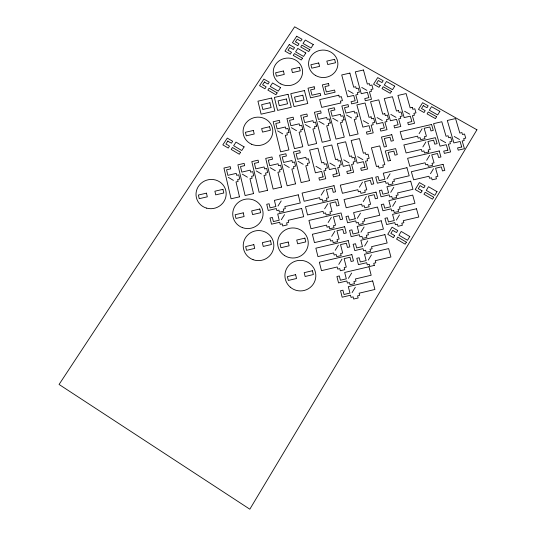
<?xml version="1.0" encoding="UTF-8"?>
<svg xmlns="http://www.w3.org/2000/svg" width="536" height="536" viewBox="0 0 536 536"><rect width="100%" height="100%" fill="white"/><g stroke="black" fill="none" stroke-linecap="round" stroke-linejoin="round"><path stroke-width="0.8" d="M430.475 173.738L433.497 168.719M368.286 260.081L371.448 254.861M352.105 292.576L355.314 287.276M396.379 220.061L399.474 214.943M348.454 278.331L351.656 273.065M392.633 206.313L395.722 201.221M426.649 160.291L429.671 155.313M390.711 192.337L393.799 187.285M422.857 146.938L425.865 141.993M364.607 246.058L367.763 240.872M338.786 264.362L341.981 259.136M419.085 133.685L422.093 128.767M360.956 232.135L364.098 226.989M335.208 250.319L338.397 245.133M357.324 218.313L360.467 213.194M387.012 178.776L390.094 173.758M363.207 201.61L366.329 196.538M359.388 187.185L362.503 182.146M331.657 236.376L334.839 231.224M328.132 222.534L331.308 217.415M324.628 208.785L327.804 203.7M321.158 195.138L324.32 190.079M281.32 219.72L284.549 214.614M277.99 206.012L281.212 200.933M454.206 136.479L459.513 139.494M404.553 111.24L409.772 114.208M361.713 87.422L366.865 90.356M440.398 139.675L445.697 142.697M390.824 114.396L396.044 117.371M348.072 90.551L353.211 93.485M377.089 117.558L382.295 120.54M363.341 120.721L368.54 123.709M346.457 115.039L351.623 118.014M332.709 118.201L337.874 121.176M318.954 121.364L324.106 124.345M305.185 124.526L310.324 127.514M357.653 156.646L362.892 159.688M291.403 127.695L296.535 130.684M343.764 159.855L348.996 162.904M277.608 130.864L282.727 133.859M329.861 163.071L335.08 166.126M315.952 166.294L321.158 169.349M298.009 161.242L303.188 164.291M284.093 164.458L289.266 167.513M270.171 167.681L275.33 170.736M256.228 170.897L261.38 173.959M242.279 174.126L247.418 177.188M228.309 177.349L233.441 180.418M476.926 129.792L249.823 509.2L59.074 384.459L294.646 26.8L476.926 129.792M406.375 242.172L405.162 244.188L396.586 239.116L397.799 237.106L406.375 242.172M409.779 236.497L407.507 240.275L398.938 235.217L401.209 231.445L409.779 236.497M433.684 197.215L432.498 199.184L423.976 194.233L425.162 192.263L433.684 197.215M437.014 191.654L434.797 195.359L426.274 190.414L428.498 186.722L437.014 191.654M394.67 235.666L393.458 237.676L387.756 234.306L392.057 227.197L397.752 230.56L396.54 232.564L395.273 231.813A1.91 1.843 22.8 0 1 394.007 231.07L392.741 230.319L390.871 233.421L392.138 234.172A1.916 1.849 23.3 0 1 393.404 234.915L394.67 235.666M422.053 190.863L420.867 192.826L415.199 189.536L419.407 182.575L425.068 185.858L423.882 187.821L422.623 187.091A1.896 1.802 20 0 1 421.363 186.361L420.11 185.63L418.274 188.665L419.534 189.396A1.896 1.809 20.3 0 1 420.793 190.126L422.053 190.863M436.612 116.721L435.453 118.617L427.092 113.88L428.251 111.984L436.612 116.721M439.868 111.381L437.698 114.939L429.343 110.208L431.52 106.657L439.868 111.381M423.299 105.626L421.504 108.547L422.737 109.244A1.856 1.742 13.8 0 1 423.969 109.947L425.202 110.644L424.043 112.54L418.489 109.384L422.609 102.698L428.157 105.833L426.998 107.723L425.765 107.026A1.849 1.735 13.7 0 1 424.532 106.322L423.299 105.626M391.434 91.428L390.262 93.304L382.027 88.634L383.2 86.765L391.434 91.428M394.724 86.162L392.526 89.673L384.299 85.01L386.496 81.512L394.724 86.162M380.192 85.445L379.019 87.314L373.552 84.212L377.713 77.606L383.173 80.702L382.007 82.564L380.788 81.874A1.829 1.715 8.2 0 1 379.575 81.184L378.362 80.501L376.547 83.375L377.759 84.065A1.836 1.722 8.1 0 1 378.979 84.755L380.192 85.445M277.146 92.882L275.926 94.751L267.879 90.095L269.099 88.226L277.146 92.882M280.576 87.623L278.291 91.127L270.245 86.477L272.536 82.98L280.576 87.623M240.577 152.318L239.324 154.241L231.21 149.43L232.463 147.507L240.577 152.318M244.108 146.904L241.756 150.509L233.642 145.712L235.994 142.114L244.108 146.904M302.458 58.163L301.259 59.998L293.239 55.429L294.438 53.593L302.458 58.163M305.828 52.99L303.584 56.441L295.564 51.878L297.815 48.441L305.828 52.99M309.929 49.721L308.736 51.55L300.723 47.001L301.915 45.178L309.929 49.721M313.285 44.575L311.048 48.006L303.034 43.463L305.279 40.039L313.285 44.575M264.469 81.975L262.58 84.849L263.766 85.532A1.822 1.715 -4.8 0 1 264.958 86.222L266.144 86.912L264.925 88.775L259.571 85.673L263.906 79.087L269.253 82.176L268.034 84.031L266.841 83.348A1.822 1.715 -4.3 0 1 265.655 82.658L264.469 81.975M289.226 44.622L284.971 51.094L290.298 54.136L291.504 52.3L290.318 51.63A1.809 1.688 -1.9 0 0 289.132 50.953L287.946 50.277L289.802 47.456L290.988 48.126A1.802 1.682 -1.6 0 0 292.167 48.803L293.353 49.473L294.552 47.644L289.226 44.622M227.834 141.062L225.891 144.017L227.09 144.727A1.849 1.769 -11.1 0 1 228.282 145.437L229.482 146.147L228.229 148.063L222.835 144.867L227.291 138.094L232.678 141.276L231.425 143.186L230.225 142.482A1.849 1.762 -10.3 0 1 229.026 141.772L227.834 141.062M296.696 36.24L292.462 42.692L297.788 45.714L298.981 43.892L297.795 43.215A1.802 1.682 -1.2 0 0 296.616 42.545L295.43 41.875L297.279 39.061L298.458 39.731A1.802 1.675 -0.9 0 0 299.644 40.401L300.823 41.071L302.016 39.255L296.696 36.24M368.956 266.747L344.682 272.456L346.31 278.834L340.4 280.228L339.322 275.966L336.923 276.536L338.544 282.921L346.852 280.965L347.402 283.102L349.479 282.613L350.021 284.743L354.464 283.698L353.914 281.561L355.991 281.072L355.442 278.941L371.18 275.236L368.956 266.747M374.302 265.4L369.88 266.446L369.324 264.328L367.254 264.811L366.704 262.7L358.43 264.643L356.788 258.305L359.174 257.749L360.272 261.963L366.148 260.583L364.493 254.258L388.654 248.59L390.918 257.005L375.254 260.684L375.81 262.801L373.746 263.283L374.302 265.4M372.667 280.918L348.306 286.66L349.954 293.085L344.025 294.485L342.933 290.197L340.534 290.76L342.162 297.199L350.497 295.229L351.047 297.38L353.137 296.884L353.686 299.034L358.142 297.983L357.592 295.832L359.676 295.343L359.12 293.192L374.912 289.467L372.667 280.918M355.207 218.802L349.392 220.162L348.32 216.035L345.955 216.584L347.569 222.782L355.75 220.872L356.293 222.943L358.343 222.467L358.885 224.537L363.261 223.512L362.718 221.442L364.761 220.966L364.212 218.896L379.716 215.278L377.505 207.037L353.593 212.611L355.207 218.802M393.679 210.44L391.642 210.916L391.079 208.859L382.925 210.762L381.263 204.591L383.615 204.049L384.727 208.156L390.523 206.802L388.848 200.645L412.687 195.084L414.965 203.285L399.514 206.889L400.077 208.946L398.04 209.422L398.603 211.486L394.241 212.504L393.679 210.44M329.117 226.695L327.067 227.17L326.538 225.1L310.994 228.731L308.924 220.443L341.064 212.953L342.665 219.144L340.306 219.693L339.241 215.559L333.425 216.919L335.543 225.194L333.499 225.669L334.029 227.746L329.647 228.765L329.117 226.695M253.823 244.65L245.649 246.56L246.52 250.332L254.701 248.416L253.823 244.65M270.506 240.758L262.345 242.661L263.23 246.426L271.404 244.517L270.506 240.758M416.492 208.765L392.573 214.353L394.262 220.557L388.439 221.917L387.327 217.777L384.962 218.333L386.637 224.544L394.824 222.628L395.387 224.705L397.431 224.222L398 226.299L402.375 225.274L401.806 223.204L403.856 222.721L403.286 220.651L418.79 217.02L416.492 208.765M344.628 226.735L312.374 234.272L314.458 242.614L330.062 238.962L330.591 241.046L332.648 240.57L333.184 242.661L337.58 241.629L337.044 239.538L339.1 239.056L336.963 230.728L342.799 229.361L343.871 233.522L346.243 232.966L344.628 226.735M288.207 242.038L280.04 243.947L280.951 247.712L289.118 245.803L288.207 242.038M304.87 238.145L296.716 240.048L297.641 243.806L305.801 241.897L304.87 238.145M381.197 220.785L357.197 226.4L358.832 232.631L352.99 233.998L351.911 229.837L349.539 230.393L351.16 236.637L359.375 234.714L359.924 236.798L361.974 236.322L362.524 238.406L366.912 237.374L366.363 235.291L368.42 234.808L367.87 232.725L383.421 229.086L381.197 220.785M348.219 240.61L315.851 248.195L317.955 256.597L333.606 252.925L334.142 255.022L336.206 254.54L336.742 256.644L341.157 255.612L340.615 253.508L342.678 253.025L340.528 244.63L346.383 243.257L347.462 247.451L349.841 246.888L348.219 240.61M384.915 234.641L360.835 240.282L362.477 246.56L356.621 247.934L355.529 243.739L353.15 244.302L354.785 250.587L363.026 248.657L363.576 250.754L365.639 250.272L366.188 252.376L370.597 251.337L370.041 249.24L372.098 248.758L371.548 246.661L387.153 242.996L384.915 234.641M351.837 254.593L319.356 262.218L321.473 270.673L337.184 266.982L337.72 269.099L339.791 268.616L340.333 270.734L344.755 269.695L344.219 267.571L346.283 267.089L344.119 258.633L349.995 257.26L351.08 261.474L353.472 260.918L351.837 254.593M295.611 274.68L287.383 276.616L288.308 280.442L296.542 278.506L295.611 274.68M312.414 270.734L304.193 272.663L305.131 276.489L313.359 274.553L312.414 270.734M390.349 160.478L388.017 161.021L385.27 151.005L395.628 148.606L397.29 154.603L394.965 155.145L393.86 151.139L388.144 152.465L390.349 160.478M428.787 151.956L424.492 152.954L423.922 150.951L421.912 151.42L421.343 149.417L406.107 152.948L403.869 144.961L435.379 137.672L437.101 143.641L434.783 144.177L433.637 140.198L427.942 141.511L430.22 149.49L428.217 149.959L428.787 151.956M323.094 176.92L318.907 177.892L319.483 180.15L325.767 178.689L323.764 170.884L325.855 170.394L325.352 168.451L327.442 167.969L326.37 163.815L324.28 164.297L323.784 162.354L321.694 162.837L317.928 148.177L309.614 150.093L315.396 172.82L321.674 171.366L323.094 176.92M337.05 173.684L332.863 174.656L333.446 176.914L339.73 175.453L337.693 167.654L339.784 167.172L339.275 165.229L341.358 164.746L340.273 160.592L338.189 161.075L337.68 159.138L335.596 159.621L331.777 144.975L323.469 146.898L329.339 169.59L335.603 168.137L337.05 173.684M350.986 170.455L346.805 171.419L347.395 173.677L353.673 172.224L351.609 164.431L353.7 163.949L353.184 162.006L355.268 161.524L354.169 157.383L352.085 157.859L351.569 155.929L349.485 156.405L345.62 141.785L337.318 143.702L343.261 166.368L349.526 164.914L350.986 170.455M364.909 167.225L360.735 168.19L361.338 170.441L367.602 168.987L365.512 161.209L367.596 160.726L367.08 158.79L369.163 158.308L368.044 154.167L365.961 154.649L365.445 152.72L363.361 153.196L359.442 138.59L351.147 140.506L357.17 163.145L363.428 161.691L364.909 167.225M239.485 196.846L231.063 198.802L223.948 168.043L230.219 166.596L230.741 168.833L226.56 169.798L227.84 175.332L236.222 173.396L236.678 175.346L238.768 174.863L239.746 179.031L237.649 179.52L238.111 181.47L236.014 181.959L239.485 196.846M253.521 193.59L245.099 195.546L237.884 164.827L244.148 163.38L244.677 165.617L240.496 166.582L241.803 172.11L250.171 170.173L250.634 172.123L252.724 171.641L253.722 175.801L251.625 176.284L252.088 178.24L249.99 178.722L253.521 193.59M267.544 190.34L259.129 192.29L251.806 161.611L258.064 160.17L258.6 162.401L254.426 163.366L255.746 168.887L264.107 166.957L264.576 168.9L266.667 168.418L267.678 172.572L265.581 173.061L266.057 175.004L263.96 175.493L267.544 190.34M281.547 187.098L273.146 189.041L265.709 158.401L271.966 156.961L272.509 159.192L268.342 160.157L269.682 165.671L278.037 163.741L278.512 165.678L280.596 165.195L281.621 169.349L279.531 169.832L280.006 171.781L277.916 172.264L281.547 187.098M295.544 183.848L287.149 185.798L279.604 155.199L285.856 153.758L286.405 155.989L282.238 156.948L283.598 162.455L291.946 160.525L292.428 162.462L294.512 161.979L295.55 166.126L293.46 166.609L293.949 168.559L291.859 169.041L295.544 183.848M309.52 180.612L301.138 182.555L293.487 151.996L299.731 150.556L300.287 152.78L296.127 153.745L297.507 159.239L305.842 157.316L306.331 159.252L308.414 158.77L309.466 162.911L307.383 163.393L307.872 165.336L305.788 165.818L309.52 180.612M439.212 150.964L407.601 158.294L409.846 166.334L425.142 162.783L425.711 164.8L427.728 164.331L428.298 166.348L432.612 165.343L432.036 163.333L434.046 162.864L431.748 154.83L437.47 153.504L438.622 157.51L440.947 156.974L439.212 150.964M378.496 166.08L376.48 166.549L371.415 147.842L379.723 145.919L384.828 164.612L382.811 165.075L383.361 167.091L379.046 168.09L378.496 166.08M447.875 150.181L443.721 151.145L444.371 153.383L450.602 151.936L448.351 144.211L450.428 143.728L449.865 141.799L451.935 141.323L450.736 137.209L448.666 137.692L448.103 135.769L446.032 136.251L441.811 121.739L433.557 123.649L440.056 146.134L446.28 144.686L447.875 150.181M461.717 146.971L457.563 147.936L458.22 150.167L464.451 148.72L462.173 141.008L464.243 140.526L463.673 138.603L465.744 138.121L464.531 134.02L462.461 134.496L461.891 132.58L459.828 133.055L455.553 118.57L447.305 120.473L453.885 142.924L460.102 141.484L461.717 146.971M406.945 167.694L383.267 173.195L384.922 179.265L379.16 180.605L378.068 176.552L375.729 177.094L377.371 183.178L385.471 181.295L386.027 183.325L388.051 182.85L388.607 184.887L392.935 183.875L392.379 181.845L394.409 181.376L393.853 179.346L409.196 175.781L406.945 167.694M334.015 185.677L302.09 193.087L304.126 201.255L319.57 197.663L320.093 199.707L322.123 199.238L322.645 201.281L327 200.27L326.478 198.226L328.508 197.75L326.417 189.597L332.193 188.25L333.245 192.324L335.59 191.781L334.015 185.677M298.257 194.816L274.392 200.364L275.879 206.501L270.077 207.847L269.092 203.754L266.734 204.296L268.214 210.454L276.382 208.551L276.877 210.608L278.921 210.132L279.417 212.182L283.785 211.171L283.283 209.114L285.326 208.638L284.824 206.588L300.287 202.99L298.257 194.816M372.152 177.751L340.3 185.148L342.417 193.288L357.827 189.71L358.363 191.747L360.393 191.272L360.936 193.315L365.277 192.303L364.735 190.267L366.765 189.791L364.594 181.664L370.356 180.324L371.448 184.384L373.786 183.835L372.152 177.751M443.071 164.344L411.353 171.714L413.618 179.815L428.961 176.25L429.537 178.274L431.56 177.805L432.137 179.835L436.458 178.823L435.882 176.8L437.899 176.331L435.587 168.237L441.322 166.904L442.488 170.944L444.82 170.401L443.071 164.344M243.237 212.852L235.13 214.735L235.987 218.44L244.101 216.551L243.237 212.852M259.793 209.007L251.692 210.889L252.563 214.588L260.67 212.698L259.793 209.007M410.703 181.188L386.945 186.716L388.613 192.826L382.831 194.173L381.733 190.092L379.388 190.635L381.042 196.766L389.17 194.87L389.726 196.913L391.756 196.444L392.318 198.488L396.66 197.476L396.104 195.426L398.134 194.957L397.571 192.913L412.968 189.322L410.703 181.188M337.526 199.265L305.493 206.722L307.55 214.943L323.041 211.331L323.563 213.395L325.607 212.919L326.136 214.976L330.504 213.958L329.975 211.901L332.019 211.425L329.908 203.211L335.704 201.858L336.762 205.958L339.114 205.409L337.526 199.265M301.647 208.457L277.708 214.031L279.202 220.216L273.38 221.576L272.389 217.449L270.023 217.998L271.511 224.189L279.705 222.279L280.207 224.35L282.258 223.874L282.76 225.944L287.142 224.919L286.633 222.849L288.683 222.373L288.18 220.309L303.698 216.691L301.647 208.457M376.017 192.116L344.052 199.553L346.182 207.754L361.646 204.149L362.189 206.206L364.225 205.73L364.768 207.787L369.13 206.769L368.58 204.712L370.617 204.236L368.433 196.049L374.215 194.702L375.314 198.789L377.666 198.24L376.017 192.116M288.958 132.499L286.887 132.975L287.363 134.884L285.293 135.36L288.917 149.913L280.596 151.835L273.172 121.766L279.37 120.345L279.913 122.536L275.779 123.488L277.119 128.895L285.393 126.992L285.869 128.895L287.939 128.419L288.958 132.499M302.76 129.323L300.689 129.799L301.172 131.709L299.101 132.184L302.78 146.717L294.465 148.633L286.934 118.61L293.125 117.183L293.681 119.374L289.547 120.325L290.907 125.726L299.175 123.823L299.658 125.726L301.728 125.25L302.76 129.323M316.548 126.154L314.478 126.63L314.967 128.533L312.903 129.009L316.629 143.521L308.321 145.437L300.689 115.448L306.873 114.034L307.43 116.218L303.309 117.163L304.683 122.563L312.944 120.66L313.433 122.563L315.496 122.087L316.548 126.154M330.317 122.985L328.253 123.461L328.749 125.364L326.685 125.839L330.464 140.332L322.163 142.248L314.424 112.299L320.602 110.878L321.171 113.062L317.051 114.007L318.444 119.394L326.699 117.498L327.195 119.401L329.258 118.925L330.317 122.985M344.078 119.816L342.015 120.292L342.517 122.195L340.454 122.67L344.286 137.142L335.992 139.059L328.153 109.15L334.323 107.729L334.9 109.914L330.779 110.858L332.193 116.238L340.44 114.342L340.943 116.238L343 115.763L344.078 119.816M357.827 116.654L355.763 117.129L356.279 119.026L354.216 119.501L358.095 133.96L349.814 135.869L341.861 106.001L348.032 104.587L348.614 106.764L344.501 107.703L345.934 113.083L354.169 111.186L354.678 113.083L356.735 112.607L357.827 116.654M371.059 116.861L368.996 117.337L365.09 102.999L356.875 104.882L362.879 127.106L369.076 125.679L370.55 131.106L366.416 132.064L367.013 134.268L373.224 132.841L371.14 125.203L373.203 124.727L372.688 122.824L374.751 122.349L373.639 118.282L371.575 118.758L371.059 116.861M384.794 113.699L382.731 114.175L378.778 99.85L370.564 101.74L376.647 123.937L382.838 122.51L384.332 127.93L380.198 128.881L380.808 131.086L387.012 129.658L384.902 122.034L386.965 121.558L386.443 119.655L388.5 119.18L387.374 115.119L385.317 115.595L384.794 113.699M398.516 110.543L396.452 111.019L392.453 96.715L384.245 98.597L390.402 120.761L396.593 119.34L398.107 124.754L393.973 125.705L394.59 127.91L400.787 126.476L398.657 118.865L400.714 118.389L400.184 116.486L402.241 116.017L401.102 111.964L399.045 112.433L398.516 110.543M412.218 107.388L410.167 107.863L406.107 93.579L397.913 95.462L404.151 117.598L410.328 116.171L411.862 121.578L407.735 122.53L408.358 124.734L414.549 123.3L412.392 115.696L414.449 115.22L413.913 113.324L415.97 112.855L414.817 108.808L412.76 109.277L412.218 107.388M431.574 124.473L400.171 131.722L402.389 139.655L417.578 136.144L418.14 138.127L420.144 137.665L420.706 139.655L424.988 138.663L424.425 136.673L426.422 136.211L424.157 128.292L429.839 126.978L430.978 130.931L433.282 130.402L431.574 124.473M391.769 134.683L381.451 137.069L384.178 147.011L386.496 146.475L384.305 138.516L390.007 137.203L391.106 141.176L393.417 140.64L391.769 134.683M206.474 193.161L198.4 195.024L199.218 198.689L207.298 196.819L206.474 193.161M222.949 189.342L214.889 191.211L215.72 194.87L223.793 193L222.949 189.342M349.874 73.097L341.72 74.96L347.583 96.835L353.733 95.421L355.18 100.761L351.073 101.706L351.656 103.877L357.82 102.463L355.783 94.952L357.834 94.483L357.324 92.607L359.375 92.138L358.289 88.139L356.239 88.608L355.737 86.745L353.693 87.207L349.874 73.097M363.455 69.995L355.308 71.858L361.251 93.7L367.395 92.293L368.855 97.626L364.755 98.564L365.344 100.734L371.502 99.328L369.445 91.824L371.488 91.348L370.979 89.479L373.023 89.01L371.924 85.016L369.88 85.485L369.364 83.623L367.321 84.092L363.455 69.995M314.15 86.792L308.012 88.199L310.505 97.84L320.763 95.495L320.193 93.331L311.992 95.207L310.619 89.887L314.712 88.949L314.15 86.792M328.468 83.522L322.337 84.922L324.863 94.55L335.107 92.205L334.538 90.048L326.344 91.924L324.943 86.611L329.037 85.673L328.468 83.522M271.631 98.061L257.937 101.19L261.106 114.175L274.847 111.026L271.631 98.061M288.04 94.303L274.365 97.431L277.594 110.396L291.316 107.254L288.04 94.303M304.441 90.557L290.78 93.679L294.056 106.624L307.765 103.481L304.441 90.557M269.93 102.751L261.642 104.654L262.814 109.458L271.122 107.555L269.93 102.751M286.365 98.993L278.084 100.889L279.283 105.686L287.577 103.783L286.365 98.993M302.786 95.234L294.512 97.13L295.725 101.92L304.013 100.018L302.786 95.234M338.812 95.227L319.664 99.616L321.694 107.401L340.876 102.999L340.38 101.116L342.43 100.647L341.358 96.634L339.308 97.103L338.812 95.227M253.367 130.462L245.428 132.285L246.279 135.836L254.225 134.013L253.367 130.462M269.575 126.737L261.648 128.56L262.513 132.104L270.445 130.281L269.575 126.737M283.403 71L275.591 72.782L276.455 76.226L284.274 74.444L283.403 71M299.363 67.362L291.557 69.144L292.435 72.588L300.247 70.806L299.363 67.362M318.699 62.96L310.9 64.735L311.791 68.172L319.597 66.39L318.699 62.96M334.618 59.328L326.826 61.104L327.737 64.534L335.536 62.759L334.618 59.328M315.396 75.382A14.666 13.735 1.8 0 0 337.874 64.394A14.666 13.735 1.8 0 0 316.394 51.617A14.666 13.735 1.8 0 0 315.396 75.382M280.891 83.958A14.673 13.775 -1.9 0 0 302.592 71.462A14.673 13.775 -1.9 0 0 280.295 60.106A14.673 13.775 -1.9 0 0 280.891 83.958M251.659 144.264A14.887 14.191 -6.1 0 0 272.764 129.953A14.887 14.191 -6.1 0 0 249.408 119.789A14.887 14.191 -6.1 0 0 251.659 144.264M242.46 227.639A15.202 14.787 -11 0 0 262.901 211.311A15.202 14.787 -11 0 0 238.353 202.367A15.202 14.787 -11 0 0 242.46 227.639M284.656 255.625A15.33 15.035 1.9 0 0 308.24 243.699A15.33 15.035 1.9 0 0 285.889 229.616A15.33 15.035 1.9 0 0 284.656 255.625M253.072 259.685A15.323 15.028 -10.7 0 0 273.648 243.103A15.323 15.028 -10.7 0 0 248.865 233.991A15.323 15.028 -10.7 0 0 253.072 259.685M290.284 287.182A15.464 15.276 9.4 0 0 315.563 278.553A15.464 15.276 9.4 0 0 295.282 261.193A15.464 15.276 9.4 0 0 290.284 287.182M206.574 208.122A15.129 14.593 -16.8 0 0 225.824 190.602A15.129 14.593 -16.8 0 0 200.9 183.48A15.129 14.593 -16.8 0 0 206.574 208.122"/></g></svg>
